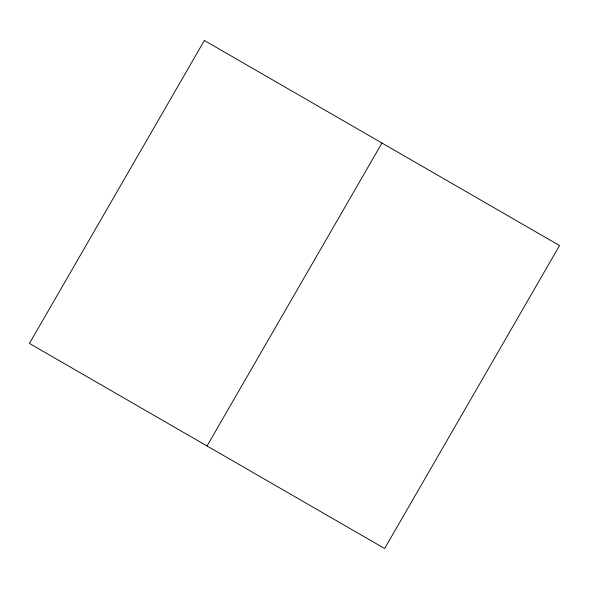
<?xml version="1.0" encoding="UTF-8"?>
<svg xmlns="http://www.w3.org/2000/svg" width="589" height="589" viewBox="0 0 589 589"><rect width="100%" height="100%" fill="white"/><g stroke="black" fill="none" stroke-linecap="round" stroke-linejoin="round"><path stroke-width="0.88" d="M207.041 445.976L381.959 143.024M204.361 40.486L29.45 343.446L384.639 548.514L559.55 245.554L204.361 40.486"/></g></svg>
